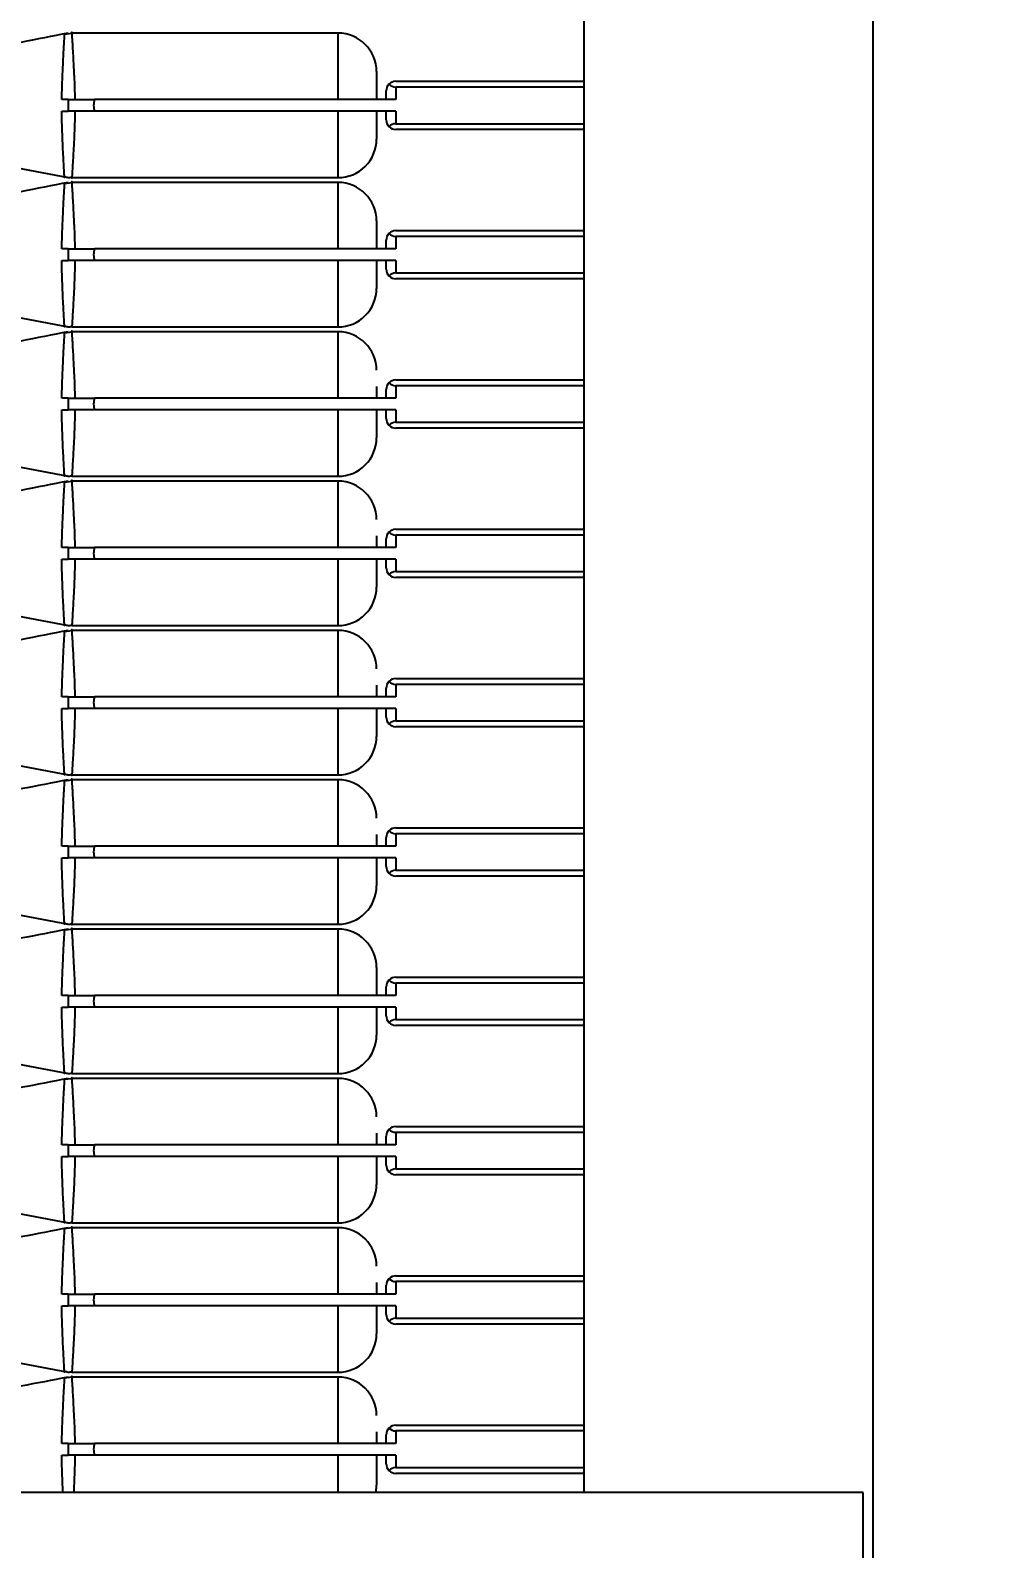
# Model space of a CAD drawing. Header units: millimetres. Extents: x 10 to 584, y 10 to 410.
# Drawn here: x 106.69 to 109.98, y 304.32 to 309.57 of the extents above; entities that cross this region are included whole.
import ezdxf

# ---------------------------------------------------------------- set-up
doc = ezdxf.new("R2010")
doc.units = ezdxf.units.MM
doc.layers.add('2', color=1, linetype='Continuous')
doc.styles.add('SLDTEXTSTYLE0', font='TXT', dxfattribs={"width": 0.7})
doc.dimstyles.new('SLDDIMSTYLE0', dxfattribs={"dimtxt": 3.5, "dimasz": 3.5, "dimexe": 0, "dimexo": 0.0625, "dimgap": 0.875, "dimtad": 1, "dimlfac": 15, "dimrnd": 1e-09, "dimzin": 12, "dimdsep": 46, "dimtxsty": 'SLDTEXTSTYLE0', "dimsah": 1, "dimcen": 0.09, "dimadec": 0, "dimazin": 3, "dimtfac": 1, "dimtofl": 0, "dimtmove": 0, "dimatfit": 3, "dimfxl": 0, "dimfrac": 2, "dimtolj": 1, "dimtzin": 12, "dimarcsym": 0})

# ---------------------------------------------------------------- blocks, each defined once
blk = doc.blocks.new('_D')
at = {"layer": '2', "color": 1}
for p, q in [((167.5018, 346.7783), (43.5018, 346.7783)), ((44.5018, 346.7783), (44.5018, 225.845)), ((181.5762, 225.845), (43.5018, 225.845))]:
    blk.add_line(p, q, dxfattribs=at)
for points in [[(44.5018, 346.7783), (43.9634, 343.2783), (45.0403, 343.2783)], [(44.5018, 225.845), (45.0403, 229.345), (43.9634, 229.345)]]:
    blk.add_solid(points, dxfattribs=at)
at = {"layer": '2', "color": 1, "insert": (39.9901, 278.6627), "char_height": 3.5, "attachment_point": 1, "rotation": 90, "style": 'SLDTEXTSTYLE0'}
blk.add_mtext('1814', dxfattribs=at)

msp = doc.modelspace()

# ---------------------------------------------------------------- linework, layer by layer
at = {"color": 7, "linetype": 'Continuous', "lineweight": 25}
for p, q in [((109.60183, 335.17831), (109.60183, 298.67831)), ((108.60183, 314.51165), (108.60183, 304.51165)), ((106.80585, 309.55713), (106.80594, 309.55913)), ((106.83141, 309.56067), (106.80619, 309.55726)), ((107.75183, 309.56165), (106.83128, 309.56165)), ((107.95183, 309.39498), (108.60183, 309.39498)), ((107.95183, 309.37498), (107.95183, 309.33165)), ((108.60183, 309.37498), (107.95183, 309.37498)), ((106.81849, 309.33165), (106.79671, 309.33165)), ((106.81849, 309.33165), (106.81849, 309.29165)), ((107.95183, 309.33165), (106.90968, 309.33165)), ((107.91849, 309.33165), (107.91849, 309.36165)), ((106.79662, 309.29165), (106.81849, 309.29165)), ((107.95183, 309.29165), (106.90968, 309.29165)), ((107.91849, 309.26165), (107.91849, 309.29165)), ((107.95183, 309.29165), (107.95183, 309.24831)), ((107.95183, 309.24831), (108.60183, 309.24831)), ((108.60183, 309.22831), (107.95183, 309.22831)), ((106.11849, 309.19498), (106.81849, 309.06181)), ((106.80585, 309.06608), (106.80594, 309.06415)), ((106.83128, 309.06165), (107.75183, 309.06165)), ((106.80585, 309.04047), (106.80594, 309.04247)), ((106.83141, 309.044), (106.80619, 309.04059)), ((107.75183, 309.04498), (106.83128, 309.04498)), ((107.91849, 308.81498), (107.91849, 308.84498)), ((107.95183, 308.87831), (108.60183, 308.87831)), ((107.95183, 308.85831), (107.95183, 308.81498)), ((108.60183, 308.85831), (107.95183, 308.85831)), ((106.81849, 308.81498), (106.79671, 308.81498)), ((106.81849, 308.81498), (106.81849, 308.77498)), ((107.95183, 308.81498), (106.90968, 308.81498)), ((106.79662, 308.77498), (106.81849, 308.77498)), ((107.95183, 308.77498), (106.90968, 308.77498)), ((107.91849, 308.74498), (107.91849, 308.77498)), ((107.95183, 308.77498), (107.95183, 308.73165)), ((107.95183, 308.73165), (108.60183, 308.73165)), ((108.60183, 308.71165), (107.95183, 308.71165)), ((106.11849, 308.67832), (106.81849, 308.54514)), ((106.80585, 308.54941), (106.80594, 308.54749)), ((106.80585, 308.5238), (106.80594, 308.5258)), ((106.83141, 308.52733), (106.80619, 308.52392)), ((106.83128, 308.54498), (107.75183, 308.54498)), ((107.75183, 308.52831), (106.83128, 308.52831)), ((107.91849, 308.29831), (107.91849, 308.32831)), ((107.95183, 308.36165), (108.60183, 308.36165)), ((107.95183, 308.34165), (107.95183, 308.29831)), ((108.60183, 308.34165), (107.95183, 308.34165)), ((106.81849, 308.29831), (106.79671, 308.29831)), ((106.81849, 308.29831), (106.81849, 308.25831)), ((107.95183, 308.29831), (106.90968, 308.29831)), ((106.79662, 308.25831), (106.81849, 308.25831)), ((107.95183, 308.25831), (106.90968, 308.25831)), ((107.91849, 308.22831), (107.91849, 308.25831)), ((107.95183, 308.25831), (107.95183, 308.21498)), ((107.95183, 308.21498), (108.60183, 308.21498)), ((106.11849, 308.16165), (106.81849, 308.02847)), ((108.60183, 308.19498), (107.95183, 308.19498)), ((106.80585, 308.03275), (106.80594, 308.03082)), ((106.80585, 308.00713), (106.80594, 308.00913)), ((106.83141, 308.01067), (106.80619, 308.00726)), ((106.83128, 308.02831), (107.75183, 308.02831)), ((107.75183, 308.01165), (106.83128, 308.01165)), ((107.95183, 307.84498), (108.60183, 307.84498)), ((107.91849, 307.78165), (107.91849, 307.81165)), ((107.95183, 307.82498), (107.95183, 307.78165)), ((108.60183, 307.82498), (107.95183, 307.82498)), ((106.79662, 307.74165), (106.81849, 307.74165)), ((106.81849, 307.78165), (106.79671, 307.78165)), ((106.81849, 307.78165), (106.81849, 307.74165)), ((107.95183, 307.78165), (106.90968, 307.78165)), ((107.95183, 307.74165), (106.90968, 307.74165)), ((107.91849, 307.71165), (107.91849, 307.74165)), ((107.95183, 307.74165), (107.95183, 307.69831)), ((107.95183, 307.69831), (108.60183, 307.69831)), ((106.11849, 307.64498), (106.81849, 307.51181)), ((108.60183, 307.67831), (107.95183, 307.67831)), ((106.80585, 307.51608), (106.80594, 307.51415)), ((106.80585, 307.49047), (106.80594, 307.49247)), ((106.83141, 307.494), (106.80619, 307.49059)), ((106.83128, 307.51165), (107.75183, 307.51165)), ((107.75183, 307.49498), (106.83128, 307.49498)), ((107.95183, 307.32831), (108.60183, 307.32831)), ((106.81849, 307.26498), (106.79671, 307.26498)), ((106.81849, 307.26498), (106.81849, 307.22498)), ((107.95183, 307.26498), (106.90968, 307.26498)), ((107.91849, 307.26498), (107.91849, 307.29498)), ((108.60183, 307.30831), (107.95183, 307.30831)), ((107.95183, 307.30831), (107.95183, 307.26498)), ((106.79662, 307.22498), (106.81849, 307.22498)), ((107.95183, 307.22498), (106.90968, 307.22498)), ((107.91849, 307.19498), (107.91849, 307.22498)), ((107.95183, 307.22498), (107.95183, 307.18165)), ((107.95183, 307.18165), (108.60183, 307.18165)), ((108.60183, 307.16165), (107.95183, 307.16165)), ((106.11849, 307.12832), (106.81849, 306.99514)), ((106.80585, 306.99941), (106.80594, 306.99749)), ((106.80585, 306.9738), (106.80594, 306.9758)), ((106.83141, 306.97733), (106.80619, 306.97392)), ((106.83128, 306.99498), (107.75183, 306.99498)), ((107.75183, 306.97831), (106.83128, 306.97831)), ((107.95183, 306.81165), (108.60183, 306.81165)), ((107.95183, 306.79165), (107.95183, 306.74831)), ((108.60183, 306.79165), (107.95183, 306.79165)), ((106.81849, 306.74831), (106.79671, 306.74831)), ((106.81849, 306.74831), (106.81849, 306.70831)), ((107.95183, 306.74831), (106.90968, 306.74831)), ((107.91849, 306.74831), (107.91849, 306.77831)), ((106.79662, 306.70831), (106.81849, 306.70831)), ((107.95183, 306.70831), (106.90968, 306.70831)), ((107.91849, 306.67831), (107.91849, 306.70831)), ((107.95183, 306.70831), (107.95183, 306.66498)), ((107.95183, 306.66498), (108.60183, 306.66498)), ((108.60183, 306.64498), (107.95183, 306.64498)), ((106.11849, 306.61165), (106.81849, 306.47847)), ((106.80585, 306.48275), (106.80594, 306.48082)), ((106.83128, 306.47831), (107.75183, 306.47831)), ((106.80585, 306.45713), (106.80594, 306.45913)), ((106.83141, 306.46067), (106.80619, 306.45726)), ((107.75183, 306.46165), (106.83128, 306.46165)), ((107.95183, 306.29498), (108.60183, 306.29498)), ((107.95183, 306.27498), (107.95183, 306.23165)), ((108.60183, 306.27498), (107.95183, 306.27498)), ((106.81849, 306.23165), (106.79671, 306.23165)), ((106.81849, 306.23165), (106.81849, 306.19165)), ((107.95183, 306.23165), (106.90968, 306.23165)), ((107.91849, 306.23165), (107.91849, 306.26165)), ((106.79662, 306.19165), (106.81849, 306.19165)), ((107.95183, 306.19165), (106.90968, 306.19165)), ((107.91849, 306.16165), (107.91849, 306.19165)), ((107.95183, 306.19165), (107.95183, 306.14831)), ((107.95183, 306.14831), (108.60183, 306.14831)), ((108.60183, 306.12831), (107.95183, 306.12831)), ((106.11849, 306.09498), (106.81849, 305.96181)), ((106.80585, 305.96608), (106.80594, 305.96415)), ((106.83128, 305.96165), (107.75183, 305.96165)), ((106.80585, 305.94047), (106.80594, 305.94247)), ((106.83141, 305.944), (106.80619, 305.94059)), ((107.75183, 305.94498), (106.83128, 305.94498)), ((107.91849, 305.71498), (107.91849, 305.74498)), ((107.95183, 305.77831), (108.60183, 305.77831)), ((107.95183, 305.75831), (107.95183, 305.71498)), ((108.60183, 305.75831), (107.95183, 305.75831)), ((106.81849, 305.71498), (106.79671, 305.71498)), ((106.81849, 305.71498), (106.81849, 305.67498)), ((107.95183, 305.71498), (106.90968, 305.71498)), ((106.79662, 305.67498), (106.81849, 305.67498)), ((107.95183, 305.67498), (106.90968, 305.67498)), ((107.91849, 305.64498), (107.91849, 305.67498)), ((107.95183, 305.67498), (107.95183, 305.63165)), ((107.95183, 305.63165), (108.60183, 305.63165)), ((108.60183, 305.61165), (107.95183, 305.61165)), ((106.11849, 305.57832), (106.81849, 305.44514)), ((106.80585, 305.44941), (106.80594, 305.44749)), ((106.80585, 305.4238), (106.80594, 305.4258)), ((106.83141, 305.42733), (106.80619, 305.42392)), ((106.83128, 305.44498), (107.75183, 305.44498)), ((107.75183, 305.42831), (106.83128, 305.42831)), ((107.91849, 305.19831), (107.91849, 305.22831)), ((107.95183, 305.26165), (108.60183, 305.26165)), ((108.60183, 305.24165), (107.95183, 305.24165)), ((107.95183, 305.24165), (107.95183, 305.19831)), ((106.81849, 305.19831), (106.79671, 305.19831)), ((106.81849, 305.19831), (106.81849, 305.15831)), ((107.95183, 305.19831), (106.90968, 305.19831)), ((106.79662, 305.15831), (106.81849, 305.15831)), ((107.95183, 305.15831), (106.90968, 305.15831)), ((107.91849, 305.12831), (107.91849, 305.15831)), ((107.95183, 305.15831), (107.95183, 305.11498)), ((107.95183, 305.11498), (108.60183, 305.11498)), ((106.11849, 305.06165), (106.81849, 304.92847)), ((108.60183, 305.09498), (107.95183, 305.09498)), ((106.80585, 304.93275), (106.80594, 304.93082)), ((106.80585, 304.90713), (106.80594, 304.90913)), ((106.83141, 304.91067), (106.80619, 304.90726)), ((106.83128, 304.92831), (107.75183, 304.92831)), ((107.75183, 304.91165), (106.83128, 304.91165)), ((107.95183, 304.74498), (108.60183, 304.74498)), ((107.91849, 304.68165), (107.91849, 304.71165)), ((107.95183, 304.72498), (107.95183, 304.68165)), ((108.60183, 304.72498), (107.95183, 304.72498)), ((106.79662, 304.64165), (106.81849, 304.64165)), ((106.81849, 304.68165), (106.79671, 304.68165)), ((106.81849, 304.68165), (106.81849, 304.64165)), ((107.95183, 304.68165), (106.90968, 304.68165)), ((107.95183, 304.64165), (106.90968, 304.64165)), ((107.91849, 304.61165), (107.91849, 304.64165)), ((107.95183, 304.64165), (107.95183, 304.59831)), ((107.95183, 304.59831), (108.60183, 304.59831)), ((108.60183, 304.57831), (107.95183, 304.57831)), ((109.56849, 304.51165), (105.10183, 304.51165)), ((109.56849, 303.17831), (109.56849, 304.51165))]:
    msp.add_line(p, q, dxfattribs=at)
at = {"color": 7, "linetype": 'Continuous', "lineweight": 25, "flags": 128}
msp.add_lwpolyline([(107.88516, 304.54498), (107.8826, 304.51896), (107.88092, 304.51165)], dxfattribs=at)
at = {"color": 7, "linetype": 'Continuous', "lineweight": 25}
for centre, radius, start, end in [((107.75183, 309.42831), 0.13333, 0, 89.98212), ((107.95183, 309.36165), 0.03333, 135.573, 180), ((107.95183, 309.36165), 0.03333, 90, 135.573), ((107.95183, 309.40831), 0.03333, 224.427, 270), ((107.95183, 309.26165), 0.03333, 180, 224.427), ((107.95183, 309.21498), 0.03333, 90, 135.573), ((107.95183, 309.26165), 0.03333, 224.427, 270), ((107.75183, 309.19498), 0.13333, 269.98212, 0), ((107.75183, 308.91165), 0.13333, 0, 89.98212), ((107.95183, 308.84498), 0.03333, 135.573, 180), ((107.95183, 308.84498), 0.03333, 90, 135.573), ((107.95183, 308.89165), 0.03333, 224.427, 270), ((107.95183, 308.74498), 0.03333, 180, 224.427), ((107.95183, 308.69831), 0.03333, 90, 135.573), ((107.95183, 308.74498), 0.03333, 224.427, 270), ((107.75183, 308.67831), 0.13333, 269.98212, 0), ((107.75183, 308.39498), 0.13333, 0, 89.98212), ((107.95183, 308.32831), 0.03333, 135.573, 180), ((107.95183, 308.32831), 0.03333, 90, 135.573), ((107.95183, 308.37498), 0.03333, 224.427, 270), ((107.95183, 308.22831), 0.03333, 180, 224.427), ((107.95183, 308.18165), 0.03333, 90, 135.573), ((107.75183, 308.16165), 0.13333, 269.98212, 0), ((107.95183, 308.22831), 0.03333, 224.427, 270), ((107.75183, 307.87831), 0.13333, 0, 89.98212), ((107.95183, 307.81165), 0.03333, 90, 135.573), ((107.95183, 307.81165), 0.03333, 135.573, 180), ((107.95183, 307.85831), 0.03333, 224.427, 270), ((107.95183, 307.71165), 0.03333, 180, 224.427), ((107.95183, 307.66498), 0.03333, 90, 135.573), ((107.95183, 307.71165), 0.03333, 224.427, 270), ((107.75183, 307.64498), 0.13333, 269.98212, 0), ((107.75183, 307.36165), 0.13333, 0, 89.98212), ((107.95183, 307.29498), 0.03333, 135.573, 180), ((107.95183, 307.29498), 0.03333, 90, 135.573), ((107.95183, 307.34165), 0.03333, 224.427, 270), ((107.95183, 307.19498), 0.03333, 180, 224.427), ((107.95183, 307.14831), 0.03333, 90, 135.573), ((107.95183, 307.19498), 0.03333, 224.427, 270), ((107.75183, 307.12831), 0.13333, 269.98212, 0), ((107.75183, 306.84498), 0.13333, 0, 89.98212), ((107.95183, 306.77831), 0.03333, 135.573, 180), ((107.95183, 306.77831), 0.03333, 90, 135.573), ((107.95183, 306.82498), 0.03333, 224.427, 270), ((107.95183, 306.67831), 0.03333, 180, 224.427), ((107.95183, 306.63165), 0.03333, 90, 135.573), ((107.95183, 306.67831), 0.03333, 224.427, 270), ((107.75183, 306.61165), 0.13333, 269.98212, 0), ((107.75183, 306.32831), 0.13333, 0, 89.98212), ((107.95183, 306.26165), 0.03333, 135.573, 180), ((107.95183, 306.26165), 0.03333, 90, 135.573), ((107.95183, 306.30831), 0.03333, 224.427, 270), ((107.95183, 306.16165), 0.03333, 180, 224.427), ((107.95183, 306.11498), 0.03333, 90, 135.573), ((107.95183, 306.16165), 0.03333, 224.427, 270), ((107.75183, 306.09498), 0.13333, 269.98212, 0), ((107.75183, 305.81165), 0.13333, 0, 89.98212), ((107.95183, 305.74498), 0.03333, 135.573, 180), ((107.95183, 305.74498), 0.03333, 90, 135.573), ((107.95183, 305.79165), 0.03333, 224.427, 270), ((107.95183, 305.64498), 0.03333, 180, 224.427), ((107.95183, 305.59831), 0.03333, 90, 135.573), ((107.95183, 305.64498), 0.03333, 224.427, 270), ((107.75183, 305.57831), 0.13333, 269.98212, 0), ((107.75183, 305.29498), 0.13333, 0, 89.98212), ((107.95183, 305.22831), 0.03333, 135.573, 180), ((107.95183, 305.22831), 0.03333, 90, 135.573), ((107.95183, 305.27498), 0.03333, 224.427, 270), ((107.95183, 305.12831), 0.03333, 180, 224.427), ((107.95183, 305.08165), 0.03333, 90, 135.573), ((107.75183, 305.06165), 0.13333, 269.98212, 0), ((107.95183, 305.12831), 0.03333, 224.427, 270), ((107.75183, 304.77831), 0.13333, 0, 89.98212), ((107.95183, 304.71165), 0.03333, 90, 135.573), ((107.95183, 304.71165), 0.03333, 135.573, 180), ((107.95183, 304.75831), 0.03333, 224.427, 270), ((107.95183, 304.61165), 0.03333, 180, 224.427), ((107.95183, 304.56498), 0.03333, 90, 135.573), ((107.95183, 304.61165), 0.03333, 224.427, 270)]:
    msp.add_arc(centre, radius, start, end, dxfattribs=at)
for points, knots in [([(106.81849, 309.56149), (106.70924, 309.54018), (106.47591, 309.49468), (106.24257, 309.45135), (106.11849, 309.42831)], [0, 0, 0, 0, 0.4682335, 1, 1, 1, 1]), ([(107.88516, 309.42831), (107.88516, 309.42561), (107.88516, 309.42085), (107.88516, 309.38775), (107.88516, 309.35603), (107.88516, 309.33728), (107.88516, 309.33165)], [0, 0, 0, 0, 0.424183, 0.7471794, 0.9240222, 1, 1, 1, 1]), ([(106.81849, 309.33165), (106.83075, 309.33165), (106.85527, 309.33165), (106.88872, 309.33165), (106.90673, 309.33165), (106.90968, 309.33165)], [0, 0, 0, 0, 0.4554846, 0.9107025, 1, 1, 1, 1]), ([(106.90968, 309.29165), (106.89424, 309.29165), (106.86333, 309.29165), (106.8336, 309.29165), (106.82024, 309.29165), (106.81849, 309.29165)], [0, 0, 0, 0, 0.46482772, 0.93020447, 1, 1, 1, 1]), ([(107.88516, 309.29165), (107.88516, 309.28675), (107.88516, 309.26574), (107.88516, 309.23896), (107.88516, 309.20382), (107.88516, 309.19862), (107.88516, 309.19498)], [0, 0, 0, 0, 0.0657911, 0.2821103, 0.4967919, 1, 1, 1, 1]), ([(106.80637, 309.06571), (106.8104, 309.06417), (106.81843, 309.0611), (106.82689, 309.06267), (106.83111, 309.06346)], [0, 0, 0, 0, 0.5005037, 1, 1, 1, 1]), ([(106.81849, 309.04482), (106.70924, 309.02352), (106.47591, 308.97802), (106.24257, 308.93469), (106.11849, 308.91165)], [0, 0, 0, 0, 0.4682335, 1, 1, 1, 1]), ([(107.88516, 308.91165), (107.88516, 308.90895), (107.88516, 308.90419), (107.88516, 308.87109), (107.88516, 308.83937), (107.88516, 308.82062), (107.88516, 308.81498)], [0, 0, 0, 0, 0.424183, 0.7471794, 0.9240222, 1, 1, 1, 1]), ([(106.81849, 308.81498), (106.83075, 308.81498), (106.85527, 308.81498), (106.88872, 308.81498), (106.90673, 308.81498), (106.90968, 308.81498)], [0, 0, 0, 0, 0.4554846, 0.9107025, 1, 1, 1, 1]), ([(106.90968, 308.77498), (106.89424, 308.77498), (106.86333, 308.77498), (106.8336, 308.77498), (106.82024, 308.77498), (106.81849, 308.77498)], [0, 0, 0, 0, 0.46482772, 0.93020447, 1, 1, 1, 1]), ([(107.88516, 308.77498), (107.88516, 308.77008), (107.88516, 308.74907), (107.88516, 308.72229), (107.88516, 308.68715), (107.88516, 308.68196), (107.88516, 308.67831)], [0, 0, 0, 0, 0.0657911, 0.2821103, 0.4967919, 1, 1, 1, 1]), ([(106.81849, 308.52816), (106.70924, 308.50685), (106.47591, 308.46135), (106.24257, 308.41802), (106.11849, 308.39498)], [0, 0, 0, 0, 0.4682335, 1, 1, 1, 1]), ([(106.80637, 308.54904), (106.8104, 308.5475), (106.81843, 308.54443), (106.82689, 308.546), (106.83111, 308.54679)], [0, 0, 0, 0, 0.5005037, 1, 1, 1, 1]), ([(107.88516, 308.3389), (107.88516, 308.33154), (107.88516, 308.32021), (107.88516, 308.304), (107.88516, 308.29831)], [0, 0, 0, 0, 0.6488276, 1, 1, 1, 1]), ([(106.81849, 308.29831), (106.83075, 308.29831), (106.85527, 308.29831), (106.88872, 308.29831), (106.90673, 308.29831), (106.90968, 308.29831)], [0, 0, 0, 0, 0.4554846, 0.9107025, 1, 1, 1, 1]), ([(106.90968, 308.25831), (106.89424, 308.25831), (106.86333, 308.25831), (106.8336, 308.25831), (106.82024, 308.25831), (106.81849, 308.25831)], [0, 0, 0, 0, 0.4648277, 0.9302045, 1, 1, 1, 1]), ([(107.88516, 308.25831), (107.88516, 308.25341), (107.88516, 308.23241), (107.88516, 308.20563), (107.88516, 308.17048), (107.88516, 308.16529), (107.88516, 308.16165)], [0, 0, 0, 0, 0.0657911, 0.2821103, 0.4967919, 1, 1, 1, 1]), ([(106.81849, 308.01149), (106.70924, 307.99018), (106.47591, 307.94468), (106.24257, 307.90135), (106.11849, 307.87831)], [0, 0, 0, 0, 0.4682335, 1, 1, 1, 1]), ([(106.80637, 308.03237), (106.8104, 308.03084), (106.81843, 308.02776), (106.82689, 308.02934), (106.83111, 308.03013)], [0, 0, 0, 0, 0.5005037, 1, 1, 1, 1]), ([(107.88516, 307.82223), (107.88516, 307.81488), (107.88516, 307.80354), (107.88516, 307.78734), (107.88516, 307.78165)], [0, 0, 0, 0, 0.6488276, 1, 1, 1, 1]), ([(106.81849, 307.78165), (106.83075, 307.78165), (106.85527, 307.78165), (106.88872, 307.78165), (106.90673, 307.78165), (106.90968, 307.78165)], [0, 0, 0, 0, 0.4554846, 0.9107025, 1, 1, 1, 1]), ([(106.90968, 307.74165), (106.89424, 307.74165), (106.86333, 307.74165), (106.8336, 307.74165), (106.82024, 307.74165), (106.81849, 307.74165)], [0, 0, 0, 0, 0.4648277, 0.9302045, 1, 1, 1, 1]), ([(107.88516, 307.74165), (107.88516, 307.73675), (107.88516, 307.71574), (107.88516, 307.68896), (107.88516, 307.65382), (107.88516, 307.64862), (107.88516, 307.64498)], [0, 0, 0, 0, 0.0657911, 0.2821103, 0.4967919, 1, 1, 1, 1]), ([(106.81849, 307.49482), (106.70924, 307.47352), (106.47591, 307.42802), (106.24257, 307.38469), (106.11849, 307.36165)], [0, 0, 0, 0, 0.4682335, 1, 1, 1, 1]), ([(106.80637, 307.51571), (106.8104, 307.51417), (106.81843, 307.5111), (106.82689, 307.51267), (106.83111, 307.51346)], [0, 0, 0, 0, 0.5005037, 1, 1, 1, 1]), ([(106.81849, 307.26498), (106.83075, 307.26498), (106.85527, 307.26498), (106.88872, 307.26498), (106.90673, 307.26498), (106.90968, 307.26498)], [0, 0, 0, 0, 0.4554846, 0.9107025, 1, 1, 1, 1]), ([(107.88516, 307.30557), (107.88516, 307.29821), (107.88516, 307.28687), (107.88516, 307.27067), (107.88516, 307.26498)], [0, 0, 0, 0, 0.6488276, 1, 1, 1, 1]), ([(106.90968, 307.22498), (106.89424, 307.22498), (106.86333, 307.22498), (106.8336, 307.22498), (106.82024, 307.22498), (106.81849, 307.22498)], [0, 0, 0, 0, 0.4648277, 0.9302045, 1, 1, 1, 1]), ([(107.88516, 307.22498), (107.88516, 307.22008), (107.88516, 307.19907), (107.88516, 307.17229), (107.88516, 307.13715), (107.88516, 307.13196), (107.88516, 307.12831)], [0, 0, 0, 0, 0.0657911, 0.2821103, 0.4967919, 1, 1, 1, 1]), ([(106.81849, 306.97816), (106.70924, 306.95685), (106.47591, 306.91135), (106.24257, 306.86802), (106.11849, 306.84498)], [0, 0, 0, 0, 0.4682335, 1, 1, 1, 1]), ([(106.80637, 306.99904), (106.8104, 306.9975), (106.81843, 306.99443), (106.82689, 306.996), (106.83111, 306.99679)], [0, 0, 0, 0, 0.5005037, 1, 1, 1, 1]), ([(106.81849, 306.74831), (106.83075, 306.74831), (106.85527, 306.74831), (106.88872, 306.74831), (106.90673, 306.74831), (106.90968, 306.74831)], [0, 0, 0, 0, 0.4554846, 0.9107025, 1, 1, 1, 1]), ([(107.88516, 306.7889), (107.88516, 306.78154), (107.88516, 306.77021), (107.88516, 306.754), (107.88516, 306.74831)], [0, 0, 0, 0, 0.6488276, 1, 1, 1, 1]), ([(106.90968, 306.70831), (106.89424, 306.70831), (106.86333, 306.70831), (106.8336, 306.70831), (106.82024, 306.70831), (106.81849, 306.70831)], [0, 0, 0, 0, 0.46482772, 0.93020447, 1, 1, 1, 1]), ([(107.88516, 306.70831), (107.88516, 306.70341), (107.88516, 306.68241), (107.88516, 306.65563), (107.88516, 306.62048), (107.88516, 306.61529), (107.88516, 306.61165)], [0, 0, 0, 0, 0.0657911, 0.2821103, 0.4967919, 1, 1, 1, 1]), ([(106.80637, 306.48237), (106.8104, 306.48084), (106.81843, 306.47776), (106.82689, 306.47934), (106.83111, 306.48013)], [0, 0, 0, 0, 0.5005037, 1, 1, 1, 1]), ([(106.81849, 306.46149), (106.70924, 306.44018), (106.47591, 306.39468), (106.24257, 306.35135), (106.11849, 306.32831)], [0, 0, 0, 0, 0.4682335, 1, 1, 1, 1]), ([(107.88516, 306.32831), (107.88516, 306.32561), (107.88516, 306.32085), (107.88516, 306.28775), (107.88516, 306.25603), (107.88516, 306.23728), (107.88516, 306.23165)], [0, 0, 0, 0, 0.424183, 0.7471794, 0.9240222, 1, 1, 1, 1]), ([(106.81849, 306.23165), (106.83075, 306.23165), (106.85527, 306.23165), (106.88872, 306.23165), (106.90673, 306.23165), (106.90968, 306.23165)], [0, 0, 0, 0, 0.4554846, 0.9107025, 1, 1, 1, 1]), ([(106.90968, 306.19165), (106.89424, 306.19165), (106.86333, 306.19165), (106.8336, 306.19165), (106.82024, 306.19165), (106.81849, 306.19165)], [0, 0, 0, 0, 0.46482772, 0.93020447, 1, 1, 1, 1]), ([(107.88516, 306.19165), (107.88516, 306.18675), (107.88516, 306.16574), (107.88516, 306.13896), (107.88516, 306.10382), (107.88516, 306.09862), (107.88516, 306.09498)], [0, 0, 0, 0, 0.0657911, 0.2821103, 0.4967919, 1, 1, 1, 1]), ([(106.80637, 305.96571), (106.8104, 305.96417), (106.81843, 305.9611), (106.82689, 305.96267), (106.83111, 305.96346)], [0, 0, 0, 0, 0.5005037, 1, 1, 1, 1]), ([(106.81849, 305.94482), (106.70924, 305.92352), (106.47591, 305.87802), (106.24257, 305.83469), (106.11849, 305.81165)], [0, 0, 0, 0, 0.4682335, 1, 1, 1, 1]), ([(107.88516, 305.75557), (107.88516, 305.74821), (107.88516, 305.73687), (107.88516, 305.72067), (107.88516, 305.71498)], [0, 0, 0, 0, 0.6488276, 1, 1, 1, 1]), ([(106.81849, 305.71498), (106.83075, 305.71498), (106.85527, 305.71498), (106.88872, 305.71498), (106.90673, 305.71498), (106.90968, 305.71498)], [0, 0, 0, 0, 0.4554846, 0.9107025, 1, 1, 1, 1]), ([(106.90968, 305.67498), (106.89424, 305.67498), (106.86333, 305.67498), (106.8336, 305.67498), (106.82024, 305.67498), (106.81849, 305.67498)], [0, 0, 0, 0, 0.46482772, 0.93020447, 1, 1, 1, 1]), ([(107.88516, 305.67498), (107.88516, 305.67008), (107.88516, 305.64907), (107.88516, 305.62229), (107.88516, 305.58715), (107.88516, 305.58196), (107.88516, 305.57831)], [0, 0, 0, 0, 0.06579112, 0.28211026, 0.49679186, 1, 1, 1, 1]), ([(106.81849, 305.42816), (106.70924, 305.40685), (106.47591, 305.36135), (106.24257, 305.31802), (106.11849, 305.29498)], [0, 0, 0, 0, 0.46823352, 1, 1, 1, 1]), ([(106.80637, 305.44904), (106.8104, 305.4475), (106.81843, 305.44443), (106.82689, 305.446), (106.83111, 305.44679)], [0, 0, 0, 0, 0.5005037, 1, 1, 1, 1]), ([(107.88516, 305.2389), (107.88516, 305.23154), (107.88516, 305.22021), (107.88516, 305.204), (107.88516, 305.19831)], [0, 0, 0, 0, 0.6488276, 1, 1, 1, 1]), ([(106.81849, 305.19831), (106.83075, 305.19831), (106.85527, 305.19831), (106.88872, 305.19831), (106.90673, 305.19831), (106.90968, 305.19831)], [0, 0, 0, 0, 0.4554846, 0.9107025, 1, 1, 1, 1]), ([(106.90968, 305.15831), (106.89424, 305.15831), (106.86333, 305.15831), (106.8336, 305.15831), (106.82024, 305.15831), (106.81849, 305.15831)], [0, 0, 0, 0, 0.4648277, 0.9302045, 1, 1, 1, 1]), ([(107.88516, 305.15831), (107.88516, 305.15341), (107.88516, 305.13241), (107.88516, 305.10563), (107.88516, 305.07048), (107.88516, 305.06529), (107.88516, 305.06165)], [0, 0, 0, 0, 0.06579112, 0.28211026, 0.49679186, 1, 1, 1, 1]), ([(106.81849, 304.91149), (106.70924, 304.89018), (106.47591, 304.84468), (106.24257, 304.80135), (106.11849, 304.77831)], [0, 0, 0, 0, 0.46823352, 1, 1, 1, 1]), ([(106.80637, 304.93237), (106.8104, 304.93084), (106.81843, 304.92776), (106.82689, 304.92934), (106.83111, 304.93013)], [0, 0, 0, 0, 0.5005037, 1, 1, 1, 1]), ([(107.88516, 304.72223), (107.88516, 304.71488), (107.88516, 304.70354), (107.88516, 304.68734), (107.88516, 304.68165)], [0, 0, 0, 0, 0.6488276, 1, 1, 1, 1]), ([(106.81849, 304.68165), (106.83075, 304.68165), (106.85527, 304.68165), (106.88872, 304.68165), (106.90673, 304.68165), (106.90968, 304.68165)], [0, 0, 0, 0, 0.4554846, 0.9107025, 1, 1, 1, 1]), ([(106.90968, 304.64165), (106.89424, 304.64165), (106.86333, 304.64165), (106.8336, 304.64165), (106.82024, 304.64165), (106.81849, 304.64165)], [0, 0, 0, 0, 0.4648277, 0.9302045, 1, 1, 1, 1]), ([(107.88516, 304.64165), (107.88516, 304.63675), (107.88516, 304.61574), (107.88516, 304.58896), (107.88516, 304.55382), (107.88516, 304.54862), (107.88516, 304.54498)], [0, 0, 0, 0, 0.06579112, 0.28211026, 0.49679186, 1, 1, 1, 1])]:
    msp.add_open_spline(points, degree=3, knots=knots, dxfattribs=at)
at = {"color": 59, "linetype": 'Continuous', "lineweight": 25}
for points, knots in [([(106.79671, 309.33165), (106.79687, 309.34269), (106.79733, 309.37413), (106.79945, 309.42796), (106.80266, 309.49041), (106.80547, 309.54506), (106.80572, 309.55283), (106.80585, 309.55713)], [0, 0, 0, 0, 0.07522323, 0.21420289, 0.39996089, 0.66787957, 1, 1, 1, 1]), ([(106.83128, 309.56164), (106.83128, 309.56164), (106.83068, 309.57095), (106.83192, 309.54456), (106.83461, 309.49534), (106.8381, 309.43379), (106.84072, 309.37912), (106.84137, 309.34501), (106.84162, 309.33165)], [0, 0, 0, 0, 0.0000568, 0.3457315, 0.6012125, 0.7779294, 0.912991, 1, 1, 1, 1]), ([(106.83128, 309.56161), (106.83128, 309.56162), (106.83068, 309.57094), (106.83153, 309.55384), (106.83238, 309.53675)], [0, 0, 0, 0, 0.0012234, 1, 1, 1, 1]), ([(107.75183, 309.33165), (107.75183, 309.34673), (107.75183, 309.38288), (107.75183, 309.43944), (107.75183, 309.50025), (107.75183, 309.55086), (107.75183, 309.55785), (107.75183, 309.56165)], [0, 0, 0, 0, 0.0982685, 0.2356394, 0.4182639, 0.6841567, 1, 1, 1, 1]), ([(106.80594, 309.06415), (106.80594, 309.06413), (106.80634, 309.05466), (106.80487, 309.07986), (106.80212, 309.13007), (106.79944, 309.18146), (106.79719, 309.24249), (106.79681, 309.27489), (106.79662, 309.29165)], [0, 0, 0, 0, 0.0010478, 0.3924238, 0.5418725, 0.7850634, 0.8888566, 1, 1, 1, 1]), ([(106.84175, 309.29165), (106.84174, 309.29109), (106.84161, 309.27182), (106.84084, 309.23706), (106.83818, 309.17556), (106.83526, 309.12572), (106.83238, 309.07694), (106.83087, 309.05241), (106.83128, 309.06167), (106.83128, 309.06169)], [0, 0, 0, 0, 0.00363148, 0.12467002, 0.22866573, 0.46777964, 0.61457683, 0.99946951, 1, 1, 1, 1]), ([(107.75183, 309.06165), (107.75183, 309.06689), (107.75183, 309.07461), (107.75183, 309.12798), (107.75183, 309.17987), (107.75183, 309.2393), (107.75183, 309.27349), (107.75183, 309.29165)], [0, 0, 0, 0, 0.3773035, 0.5553663, 0.7769376, 0.8815574, 1, 1, 1, 1]), ([(106.83128, 309.04495), (106.83128, 309.04496), (106.83068, 309.05428), (106.83153, 309.03717), (106.83238, 309.02008)], [0, 0, 0, 0, 0.0012234, 1, 1, 1, 1]), ([(106.83128, 309.04495), (106.83128, 309.04496), (106.83068, 309.05428), (106.83192, 309.0279), (106.83461, 308.97867), (106.8381, 308.91713), (106.84072, 308.86245), (106.84137, 308.82834), (106.84162, 308.81498)], [0, 0, 0, 0, 0.0004232, 0.3459713, 0.6013587, 0.7780107, 0.9130229, 1, 1, 1, 1]), ([(106.83128, 309.04495), (106.83128, 309.04496), (106.83068, 309.05428), (106.83153, 309.03717), (106.83238, 309.02008)], [0, 0, 0, 0, 0.0012234, 1, 1, 1, 1]), ([(106.79671, 308.81498), (106.79687, 308.82602), (106.79733, 308.85746), (106.79945, 308.91129), (106.80266, 308.97375), (106.80547, 309.02839), (106.80572, 309.03616), (106.80585, 309.04047)], [0, 0, 0, 0, 0.07522323, 0.21420289, 0.39996089, 0.66787957, 1, 1, 1, 1]), ([(107.75183, 308.81498), (107.75183, 308.83006), (107.75183, 308.86622), (107.75183, 308.92277), (107.75183, 308.98359), (107.75183, 309.03419), (107.75183, 309.04118), (107.75183, 309.04498)], [0, 0, 0, 0, 0.0982685, 0.2356394, 0.4182639, 0.6841567, 1, 1, 1, 1]), ([(106.80594, 308.54749), (106.80594, 308.54746), (106.80634, 308.53799), (106.80487, 308.56319), (106.80212, 308.6134), (106.79944, 308.66479), (106.79719, 308.72582), (106.79681, 308.75822), (106.79662, 308.77498)], [0, 0, 0, 0, 0.0010478, 0.3924238, 0.5418725, 0.7850634, 0.8888566, 1, 1, 1, 1]), ([(106.84175, 308.77498), (106.84174, 308.77442), (106.84161, 308.75515), (106.84084, 308.72041), (106.83818, 308.65881), (106.8353, 308.60974), (106.83225, 308.55786), (106.83169, 308.55039), (106.83128, 308.54499)], [0, 0, 0, 0, 0.0036336, 0.1247433, 0.2288001, 0.4680545, 0.614938, 1, 1, 1, 1]), ([(107.75183, 308.54498), (107.75183, 308.55023), (107.75183, 308.55795), (107.75183, 308.61131), (107.75183, 308.66321), (107.75183, 308.72264), (107.75183, 308.75683), (107.75183, 308.77498)], [0, 0, 0, 0, 0.3773035, 0.5553663, 0.7769376, 0.8815574, 1, 1, 1, 1]), ([(106.83128, 308.52831), (106.83128, 308.52831), (106.83068, 308.53761), (106.83153, 308.52051), (106.83238, 308.50341)], [0, 0, 0, 0, 0.0001642, 1, 1, 1, 1]), ([(106.83128, 308.52828), (106.83128, 308.52829), (106.83068, 308.53761), (106.83192, 308.51123), (106.83461, 308.462), (106.8381, 308.40046), (106.84072, 308.34578), (106.84137, 308.31168), (106.84162, 308.29831)], [0, 0, 0, 0, 0.0004232, 0.3459713, 0.6013587, 0.7780107, 0.9130229, 1, 1, 1, 1]), ([(106.83128, 308.52828), (106.83128, 308.52829), (106.83068, 308.53761), (106.83153, 308.5205), (106.83238, 308.50341)], [0, 0, 0, 0, 0.0012234, 1, 1, 1, 1]), ([(107.75183, 308.29831), (107.75183, 308.31339), (107.75183, 308.34955), (107.75183, 308.40611), (107.75183, 308.46692), (107.75183, 308.51753), (107.75183, 308.52452), (107.75183, 308.52831)], [0, 0, 0, 0, 0.0982685, 0.2356394, 0.4182639, 0.6841567, 1, 1, 1, 1]), ([(106.79671, 308.29831), (106.79687, 308.30935), (106.79733, 308.34079), (106.79945, 308.39462), (106.80266, 308.45708), (106.80547, 308.51172), (106.80572, 308.5195), (106.80585, 308.5238)], [0, 0, 0, 0, 0.07522323, 0.21420289, 0.39996089, 0.66787957, 1, 1, 1, 1]), ([(106.80594, 308.03082), (106.80594, 308.03079), (106.80634, 308.02132), (106.80487, 308.04653), (106.80212, 308.09673), (106.79944, 308.14813), (106.79719, 308.20915), (106.79681, 308.24156), (106.79662, 308.25831)], [0, 0, 0, 0, 0.0010478, 0.3924238, 0.5418725, 0.7850634, 0.8888566, 1, 1, 1, 1]), ([(106.84175, 308.25831), (106.84174, 308.25775), (106.84161, 308.23849), (106.84084, 308.20375), (106.83818, 308.14214), (106.8353, 308.09307), (106.83225, 308.04119), (106.83169, 308.03372), (106.83128, 308.02832)], [0, 0, 0, 0, 0.0036336, 0.1247433, 0.2288001, 0.4680545, 0.614938, 1, 1, 1, 1]), ([(107.75183, 308.02831), (107.75183, 308.03356), (107.75183, 308.04128), (107.75183, 308.09464), (107.75183, 308.14654), (107.75183, 308.20597), (107.75183, 308.24016), (107.75183, 308.25831)], [0, 0, 0, 0, 0.3773035, 0.5553663, 0.7769376, 0.8815574, 1, 1, 1, 1]), ([(106.79671, 307.78165), (106.79687, 307.79269), (106.79733, 307.82413), (106.79945, 307.87796), (106.80266, 307.94041), (106.80547, 307.99506), (106.80572, 308.00283), (106.80585, 308.00713)], [0, 0, 0, 0, 0.07522323, 0.21420289, 0.39996089, 0.66787957, 1, 1, 1, 1]), ([(106.83128, 308.01164), (106.83128, 308.01164), (106.83068, 308.02095), (106.83153, 308.00384), (106.83238, 307.98675)], [0, 0, 0, 0, 0.0001642, 1, 1, 1, 1]), ([(106.83128, 308.01161), (106.83128, 308.01162), (106.83068, 308.02094), (106.83192, 307.99457), (106.83461, 307.94534), (106.8381, 307.88379), (106.84072, 307.82912), (106.84137, 307.79501), (106.84162, 307.78165)], [0, 0, 0, 0, 0.0004232, 0.3459713, 0.6013587, 0.7780107, 0.9130229, 1, 1, 1, 1]), ([(106.83128, 308.01161), (106.83128, 308.01162), (106.83068, 308.02094), (106.83153, 308.00384), (106.83238, 307.98675)], [0, 0, 0, 0, 0.0012234, 1, 1, 1, 1]), ([(107.75183, 307.78165), (107.75183, 307.79673), (107.75183, 307.83288), (107.75183, 307.88944), (107.75183, 307.95025), (107.75183, 308.00086), (107.75183, 308.00785), (107.75183, 308.01165)], [0, 0, 0, 0, 0.0982685, 0.2356394, 0.4182639, 0.6841567, 1, 1, 1, 1]), ([(106.80594, 307.51415), (106.80594, 307.51413), (106.80634, 307.50466), (106.80487, 307.52986), (106.80212, 307.58007), (106.79944, 307.63146), (106.79719, 307.69249), (106.79681, 307.72489), (106.79662, 307.74165)], [0, 0, 0, 0, 0.0010478, 0.3924238, 0.5418725, 0.7850634, 0.8888566, 1, 1, 1, 1]), ([(106.84175, 307.74165), (106.84174, 307.74109), (106.84161, 307.72182), (106.84084, 307.68708), (106.83818, 307.62547), (106.8353, 307.5764), (106.83225, 307.52453), (106.83169, 307.51706), (106.83128, 307.51165)], [0, 0, 0, 0, 0.0036336, 0.1247433, 0.2288001, 0.4680545, 0.614938, 1, 1, 1, 1]), ([(107.75183, 307.51165), (107.75183, 307.51689), (107.75183, 307.52461), (107.75183, 307.57798), (107.75183, 307.62987), (107.75183, 307.6893), (107.75183, 307.72349), (107.75183, 307.74165)], [0, 0, 0, 0, 0.3773035, 0.5553663, 0.7769376, 0.8815574, 1, 1, 1, 1]), ([(106.79671, 307.26498), (106.79687, 307.27602), (106.79733, 307.30746), (106.79945, 307.36129), (106.80266, 307.42375), (106.80547, 307.47839), (106.80572, 307.48616), (106.80585, 307.49047)], [0, 0, 0, 0, 0.07522323, 0.21420289, 0.39996089, 0.66787957, 1, 1, 1, 1]), ([(106.83128, 307.49498), (106.83128, 307.49498), (106.83068, 307.50428), (106.83153, 307.48718), (106.83238, 307.47008)], [0, 0, 0, 0, 0.0001642, 1, 1, 1, 1]), ([(106.83128, 307.49495), (106.83128, 307.49496), (106.83068, 307.50428), (106.83153, 307.48717), (106.83238, 307.47008)], [0, 0, 0, 0, 0.0012234, 1, 1, 1, 1]), ([(106.83128, 307.49495), (106.83128, 307.49496), (106.83068, 307.50428), (106.83192, 307.4779), (106.83461, 307.42867), (106.8381, 307.36713), (106.84072, 307.31245), (106.84137, 307.27834), (106.84162, 307.26498)], [0, 0, 0, 0, 0.0004232, 0.3459713, 0.6013587, 0.7780107, 0.9130229, 1, 1, 1, 1]), ([(106.83128, 307.49495), (106.83128, 307.49496), (106.83068, 307.50428), (106.83153, 307.48717), (106.83238, 307.47008)], [0, 0, 0, 0, 0.0012234, 1, 1, 1, 1]), ([(107.75183, 307.26498), (107.75183, 307.28006), (107.75183, 307.31622), (107.75183, 307.37277), (107.75183, 307.43359), (107.75183, 307.48419), (107.75183, 307.49118), (107.75183, 307.49498)], [0, 0, 0, 0, 0.0982685, 0.2356394, 0.4182639, 0.6841567, 1, 1, 1, 1]), ([(106.80594, 306.99749), (106.80594, 306.99746), (106.80634, 306.98799), (106.80487, 307.01319), (106.80212, 307.0634), (106.79944, 307.11479), (106.79719, 307.17582), (106.79681, 307.20822), (106.79662, 307.22498)], [0, 0, 0, 0, 0.0010478, 0.3924238, 0.5418725, 0.7850634, 0.8888566, 1, 1, 1, 1]), ([(106.84175, 307.22498), (106.84174, 307.22442), (106.84161, 307.20515), (106.84084, 307.17039), (106.83818, 307.10889), (106.83526, 307.05905), (106.83238, 307.01028), (106.83087, 306.98574), (106.83128, 306.99501), (106.83128, 306.99502)], [0, 0, 0, 0, 0.0036315, 0.12467, 0.2286657, 0.4677796, 0.6145768, 0.9994695, 1, 1, 1, 1]), ([(107.75183, 306.99498), (107.75183, 307.00023), (107.75183, 307.00795), (107.75183, 307.06131), (107.75183, 307.11321), (107.75183, 307.17264), (107.75183, 307.20683), (107.75183, 307.22498)], [0, 0, 0, 0, 0.3773035, 0.5553663, 0.7769376, 0.8815574, 1, 1, 1, 1]), ([(106.79671, 306.74831), (106.79687, 306.75935), (106.79733, 306.79079), (106.79945, 306.84462), (106.80266, 306.90708), (106.80547, 306.96172), (106.80572, 306.9695), (106.80585, 306.9738)], [0, 0, 0, 0, 0.07522323, 0.21420289, 0.39996089, 0.66787957, 1, 1, 1, 1]), ([(106.83128, 306.97831), (106.83128, 306.97831), (106.83068, 306.98761), (106.83192, 306.96123), (106.83461, 306.912), (106.8381, 306.85046), (106.84072, 306.79578), (106.84137, 306.76168), (106.84162, 306.74831)], [0, 0, 0, 0, 0.0000568, 0.3457315, 0.6012125, 0.7779294, 0.912991, 1, 1, 1, 1]), ([(106.83128, 306.97828), (106.83128, 306.97829), (106.83068, 306.98761), (106.83153, 306.9705), (106.83238, 306.95341)], [0, 0, 0, 0, 0.0012234, 1, 1, 1, 1]), ([(106.83128, 306.97828), (106.83128, 306.97829), (106.83068, 306.98761), (106.83153, 306.9705), (106.83238, 306.95341)], [0, 0, 0, 0, 0.0012234, 1, 1, 1, 1]), ([(107.75183, 306.74831), (107.75183, 306.76339), (107.75183, 306.79955), (107.75183, 306.85611), (107.75183, 306.91692), (107.75183, 306.96753), (107.75183, 306.97452), (107.75183, 306.97831)], [0, 0, 0, 0, 0.0982685, 0.2356394, 0.4182639, 0.6841567, 1, 1, 1, 1]), ([(106.80594, 306.48082), (106.80594, 306.48079), (106.80634, 306.47132), (106.80487, 306.49653), (106.80212, 306.54673), (106.79944, 306.59813), (106.79719, 306.65915), (106.79681, 306.69156), (106.79662, 306.70831)], [0, 0, 0, 0, 0.0010478, 0.3924238, 0.5418725, 0.7850634, 0.8888566, 1, 1, 1, 1]), ([(106.84175, 306.70831), (106.84174, 306.70775), (106.84161, 306.68849), (106.84084, 306.65373), (106.83818, 306.59223), (106.83526, 306.54238), (106.83238, 306.49361), (106.83087, 306.46907), (106.83128, 306.47834), (106.83128, 306.47835)], [0, 0, 0, 0, 0.00363148, 0.12467002, 0.22866573, 0.46777964, 0.61457683, 0.99946951, 1, 1, 1, 1]), ([(107.75183, 306.47831), (107.75183, 306.48356), (107.75183, 306.49128), (107.75183, 306.54464), (107.75183, 306.59654), (107.75183, 306.65597), (107.75183, 306.69016), (107.75183, 306.70831)], [0, 0, 0, 0, 0.3773035, 0.5553663, 0.7769376, 0.8815574, 1, 1, 1, 1]), ([(106.79671, 306.23165), (106.79687, 306.24269), (106.79733, 306.27413), (106.79945, 306.32796), (106.80266, 306.39041), (106.80547, 306.44506), (106.80572, 306.45283), (106.80585, 306.45713)], [0, 0, 0, 0, 0.07522323, 0.21420289, 0.39996089, 0.66787957, 1, 1, 1, 1]), ([(106.83128, 306.46164), (106.83128, 306.46164), (106.83068, 306.47095), (106.83153, 306.45384), (106.83238, 306.43675)], [0, 0, 0, 0, 0.0001642, 1, 1, 1, 1]), ([(106.83128, 306.46164), (106.83128, 306.46164), (106.83068, 306.47095), (106.83153, 306.45384), (106.83238, 306.43675)], [0, 0, 0, 0, 0.0001642, 1, 1, 1, 1]), ([(106.83128, 306.46161), (106.83128, 306.46162), (106.83068, 306.47094), (106.83192, 306.44457), (106.83461, 306.39534), (106.8381, 306.33379), (106.84072, 306.27912), (106.84137, 306.24501), (106.84162, 306.23165)], [0, 0, 0, 0, 0.0004232, 0.3459713, 0.6013587, 0.7780107, 0.9130229, 1, 1, 1, 1]), ([(107.75183, 306.23165), (107.75183, 306.24673), (107.75183, 306.28288), (107.75183, 306.33944), (107.75183, 306.40025), (107.75183, 306.45086), (107.75183, 306.45785), (107.75183, 306.46165)], [0, 0, 0, 0, 0.0982685, 0.2356394, 0.4182639, 0.6841567, 1, 1, 1, 1]), ([(106.80594, 305.96415), (106.80594, 305.96413), (106.80634, 305.95466), (106.80487, 305.97986), (106.80212, 306.03007), (106.79944, 306.08146), (106.79719, 306.14249), (106.79681, 306.17489), (106.79662, 306.19165)], [0, 0, 0, 0, 0.0010478, 0.3924238, 0.5418725, 0.7850634, 0.8888566, 1, 1, 1, 1]), ([(106.84175, 306.19165), (106.84174, 306.19109), (106.84161, 306.17182), (106.84084, 306.13708), (106.83818, 306.07547), (106.8353, 306.0264), (106.83225, 305.97453), (106.83169, 305.96706), (106.83128, 305.96165)], [0, 0, 0, 0, 0.0036336, 0.1247433, 0.2288001, 0.4680545, 0.614938, 1, 1, 1, 1]), ([(107.75183, 305.96165), (107.75183, 305.96689), (107.75183, 305.97461), (107.75183, 306.02798), (107.75183, 306.07987), (107.75183, 306.1393), (107.75183, 306.17349), (107.75183, 306.19165)], [0, 0, 0, 0, 0.3773035, 0.5553663, 0.7769376, 0.8815574, 1, 1, 1, 1]), ([(106.83128, 305.94498), (106.83128, 305.94498), (106.83068, 305.95428), (106.83192, 305.92789), (106.83461, 305.87867), (106.8381, 305.81713), (106.84072, 305.76245), (106.84137, 305.72834), (106.84162, 305.71498)], [0, 0, 0, 0, 0.0000568, 0.3457315, 0.6012125, 0.7779294, 0.912991, 1, 1, 1, 1]), ([(106.83128, 305.94495), (106.83128, 305.94496), (106.83068, 305.95428), (106.83153, 305.93717), (106.83238, 305.92008)], [0, 0, 0, 0, 0.0012234, 1, 1, 1, 1]), ([(106.79671, 305.71498), (106.79687, 305.72602), (106.79733, 305.75746), (106.79945, 305.81129), (106.80266, 305.87375), (106.80547, 305.92839), (106.80572, 305.93616), (106.80585, 305.94047)], [0, 0, 0, 0, 0.07522323, 0.21420289, 0.39996089, 0.66787957, 1, 1, 1, 1]), ([(107.75183, 305.71498), (107.75183, 305.73006), (107.75183, 305.76622), (107.75183, 305.82277), (107.75183, 305.88359), (107.75183, 305.93419), (107.75183, 305.94118), (107.75183, 305.94498)], [0, 0, 0, 0, 0.09826854, 0.23563942, 0.41826385, 0.68415667, 1, 1, 1, 1]), ([(106.80594, 305.44749), (106.80594, 305.44746), (106.80634, 305.43799), (106.80487, 305.46319), (106.80212, 305.5134), (106.79944, 305.56479), (106.79719, 305.62582), (106.79681, 305.65822), (106.79662, 305.67498)], [0, 0, 0, 0, 0.0010478, 0.3924238, 0.5418725, 0.7850634, 0.8888566, 1, 1, 1, 1]), ([(106.84175, 305.67498), (106.84174, 305.67442), (106.84161, 305.65515), (106.84084, 305.62041), (106.83818, 305.55881), (106.8353, 305.50974), (106.83225, 305.45786), (106.83169, 305.45039), (106.83128, 305.44499)], [0, 0, 0, 0, 0.0036336, 0.1247433, 0.2288001, 0.4680545, 0.614938, 1, 1, 1, 1]), ([(107.75183, 305.44498), (107.75183, 305.45023), (107.75183, 305.45795), (107.75183, 305.51131), (107.75183, 305.56321), (107.75183, 305.62264), (107.75183, 305.65683), (107.75183, 305.67498)], [0, 0, 0, 0, 0.3773035, 0.5553663, 0.7769376, 0.8815574, 1, 1, 1, 1]), ([(106.83128, 305.42831), (106.83128, 305.42831), (106.83068, 305.43761), (106.83192, 305.41123), (106.83461, 305.362), (106.8381, 305.30046), (106.84072, 305.24578), (106.84137, 305.21168), (106.84162, 305.19831)], [0, 0, 0, 0, 0.0000568, 0.3457315, 0.6012125, 0.7779294, 0.912991, 1, 1, 1, 1]), ([(107.75183, 305.19831), (107.75183, 305.21339), (107.75183, 305.24955), (107.75183, 305.30611), (107.75183, 305.36692), (107.75183, 305.41753), (107.75183, 305.42452), (107.75183, 305.42831)], [0, 0, 0, 0, 0.0982685, 0.2356394, 0.4182639, 0.6841567, 1, 1, 1, 1]), ([(106.79671, 305.19831), (106.79687, 305.20935), (106.79733, 305.24079), (106.79945, 305.29462), (106.80266, 305.35708), (106.80547, 305.41172), (106.80572, 305.4195), (106.80585, 305.4238)], [0, 0, 0, 0, 0.0752232, 0.2142029, 0.3999609, 0.6678796, 1, 1, 1, 1]), ([(106.80594, 304.93082), (106.80594, 304.93079), (106.80634, 304.92132), (106.80487, 304.94653), (106.80212, 304.99673), (106.79944, 305.04813), (106.79719, 305.10915), (106.79681, 305.14156), (106.79662, 305.15831)], [0, 0, 0, 0, 0.0010478, 0.3924238, 0.5418725, 0.7850634, 0.8888566, 1, 1, 1, 1]), ([(106.84175, 305.15831), (106.84174, 305.15775), (106.84161, 305.13849), (106.84084, 305.10375), (106.83818, 305.04214), (106.8353, 304.99307), (106.83225, 304.94119), (106.83169, 304.93372), (106.83128, 304.92832)], [0, 0, 0, 0, 0.0036336, 0.1247433, 0.2288001, 0.4680545, 0.614938, 1, 1, 1, 1]), ([(107.75183, 304.92831), (107.75183, 304.93356), (107.75183, 304.94128), (107.75183, 304.99464), (107.75183, 305.04654), (107.75183, 305.10597), (107.75183, 305.14016), (107.75183, 305.15831)], [0, 0, 0, 0, 0.3773035, 0.5553663, 0.7769376, 0.8815574, 1, 1, 1, 1]), ([(106.79671, 304.68165), (106.79687, 304.69269), (106.79733, 304.72413), (106.79945, 304.77796), (106.80266, 304.84041), (106.80547, 304.89506), (106.80572, 304.90283), (106.80585, 304.90713)], [0, 0, 0, 0, 0.0752232, 0.2142029, 0.3999609, 0.6678796, 1, 1, 1, 1]), ([(106.83128, 304.91164), (106.83128, 304.91164), (106.83068, 304.92095), (106.83192, 304.89456), (106.83461, 304.84534), (106.8381, 304.78379), (106.84072, 304.72912), (106.84137, 304.69501), (106.84162, 304.68165)], [0, 0, 0, 0, 0.0000568, 0.3457315, 0.6012125, 0.7779294, 0.912991, 1, 1, 1, 1]), ([(106.83128, 304.91161), (106.83128, 304.91162), (106.83068, 304.92094), (106.83153, 304.90384), (106.83238, 304.88675)], [0, 0, 0, 0, 0.0012234, 1, 1, 1, 1]), ([(106.83128, 304.91161), (106.83128, 304.91162), (106.83068, 304.92094), (106.83153, 304.90384), (106.83238, 304.88675)], [0, 0, 0, 0, 0.0012234, 1, 1, 1, 1]), ([(107.75183, 304.68165), (107.75183, 304.69673), (107.75183, 304.73288), (107.75183, 304.78944), (107.75183, 304.85025), (107.75183, 304.90086), (107.75183, 304.90785), (107.75183, 304.91165)], [0, 0, 0, 0, 0.0982685, 0.2356394, 0.4182639, 0.6841567, 1, 1, 1, 1]), ([(106.80065, 304.51165), (106.80003, 304.52373), (106.7989, 304.54561), (106.79718, 304.59278), (106.79681, 304.62499), (106.79662, 304.64165)], [0, 0, 0, 0, 0.3733485, 0.6759593, 1, 1, 1, 1]), ([(106.84175, 304.64165), (106.84174, 304.64109), (106.84161, 304.62182), (106.84085, 304.58749), (106.8389, 304.54159), (106.83776, 304.52176), (106.83718, 304.51165)], [0, 0, 0, 0, 0.010778, 0.3700119, 0.6786639, 1, 1, 1, 1]), ([(107.75183, 304.51165), (107.75183, 304.52247), (107.75183, 304.54339), (107.75183, 304.58961), (107.75183, 304.6236), (107.75183, 304.64165)], [0, 0, 0, 0, 0.3348765, 0.64683, 1, 1, 1, 1])]:
    msp.add_open_spline(points, degree=3, knots=knots, dxfattribs=at)
at = {"color": 7, "linetype": 'Continuous', "lineweight": 25}
for points in [[(106.90968, 309.33165), (106.90818, 309.32498), (106.90519, 309.31165), (106.90818, 309.29831), (106.90968, 309.29165)], [(106.90968, 308.81498), (106.90818, 308.80831), (106.90519, 308.79498), (106.90818, 308.78165), (106.90968, 308.77498)], [(106.90968, 308.29831), (106.90818, 308.29165), (106.90519, 308.27831), (106.90818, 308.26498), (106.90968, 308.25831)], [(106.90968, 307.78165), (106.90818, 307.77498), (106.90519, 307.76165), (106.90818, 307.74831), (106.90968, 307.74165)], [(106.90968, 307.26498), (106.90818, 307.25831), (106.90519, 307.24498), (106.90818, 307.23165), (106.90968, 307.22498)], [(106.90968, 306.74831), (106.90818, 306.74165), (106.90519, 306.72831), (106.90818, 306.71498), (106.90968, 306.70831)], [(106.90968, 306.23165), (106.90818, 306.22498), (106.90519, 306.21165), (106.90818, 306.19831), (106.90968, 306.19165)], [(106.90968, 305.71498), (106.90818, 305.70831), (106.90519, 305.69498), (106.90818, 305.68165), (106.90968, 305.67498)], [(106.90968, 305.19831), (106.90818, 305.19165), (106.90519, 305.17831), (106.90818, 305.16498), (106.90968, 305.15831)], [(106.90968, 304.68165), (106.90818, 304.67498), (106.90519, 304.66165), (106.90818, 304.64831), (106.90968, 304.64165)]]:
    msp.add_open_spline(points, degree=3, dxfattribs=at)

# ---------------------------------------------------------------- dimensions: what is measured, and where the dimension line sits
at = {"layer": '2', "color": 1}
dim = msp.add_linear_dim(base=(44.50183, 225.84498), p1=(168.50183, 346.77832), p2=(182.57616, 225.84498), angle=90, dimstyle='SLDDIMSTYLE0', dxfattribs=at)
dim.commit()
dim.dimension.update_dxf_attribs({"geometry": '_D', "text_midpoint": (44.50183, 284.48628), "dimtype": 160})

doc.saveas('drawing.dxf')
